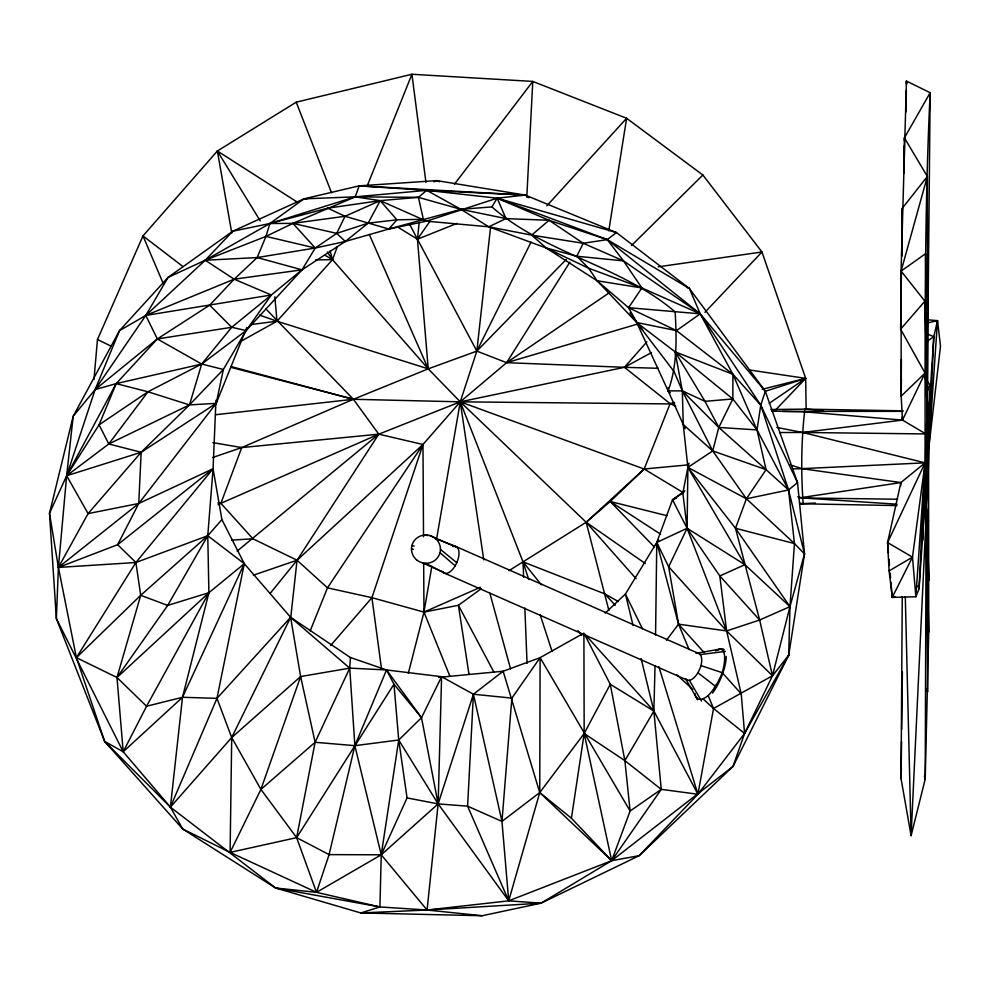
<?xml version="1.0" encoding="UTF-8"?>
<svg xmlns="http://www.w3.org/2000/svg" width="990" height="990" viewBox="0 0 990 990"><rect width="100%" height="100%" fill="white"/><g stroke="black" fill="none" stroke-linecap="round" stroke-linejoin="round"><path stroke-width="1.49" d="M482.167 915.738L427.074 910.02L379.913 906.951L360.781 912.953L482.167 915.738L541.023 903.189L639.169 855.682L733.021 766.421L788.733 655.133L804.524 553.93L797.532 482.625L765.307 391.26L689.399 288.498L616.436 232.563L525.207 195.079L436.776 180.613L359.135 185.86L303.979 198.842L232.823 231.19L168.065 277.398L119.53 330.611L73.186 416.258L49.5 513.29L56.368 618.601L104.655 741.423L182.717 829.001L275.616 888.005L360.781 912.953L427.074 910.02L508.712 900.838L539.748 792.582L540.107 657.645L583.89 633.093M350.411 657.521L349.73 668.126L354.865 745.668L381.237 854.803L427.074 910.02L541.023 903.189L611.684 860.681L733.021 766.421L744.591 733.479L741.213 693.78L726.635 630.939L687.097 528.264L682.852 492.958L687.877 467.416L712.726 450.92L718.79 427.445L732.823 398.958L732.922 374.294L700.215 313.842L689.399 288.498L607.254 239.617L497.166 198.186L426.739 190.34L359.135 185.86L355.262 196.849L292.892 223.369L265.976 236.4L205.239 260.246L168.065 277.398L145.802 315.426L95.09 389.614L73.186 416.258L66.652 475.757L58.398 567.431L56.368 618.601L123.206 751.769L170.404 807.135L182.717 829.001L230.101 852.402L316.503 892.337L379.913 906.951L381.237 854.803L398.723 740.013L393.971 684.214L386.533 669.945L350.411 657.521L290.615 617.327L244.295 563.694L207.764 535.726L213.073 468.765L215.956 400.294M901.407 272.572L900.615 329.2L925.056 373.094L901.185 396.111L901.086 271.112L906.456 81.069L930.167 92.714C924.165 216.018 925.217 339.471 925.081 462.837L900.875 482.575L887.572 542.557L889.119 570.908L892.238 597.403L915.861 596.76L919.042 588.864L925.229 499.604L925.836 433.942L902.472 420.094L901.185 396.111L901.395 359.16M902.014 256.002L902.298 208.271L927.358 176.455L904.415 137.845L930.167 92.714L926.17 506.15L925.205 779.13L911.097 835.684L901.061 778.697L902.261 596.562M928.682 319.918L937.518 320.624L933.793 336.687L928.533 417.805L928.731 632.164L925.205 779.13L924.351 776.185M771.73 411.11L803.942 411.778L902.472 420.094L902.496 417.013L902.472 420.094L802.717 432.469L779.538 432.556M904.167 173.312L904.365 145.555M904.39 140.927L904.415 137.845L903.969 173.411M655.566 634.986L656.778 542.458L672.519 499.802L684.857 490.78M901.185 396.111L901.395 379.096M906.098 111.895L906.345 90.313M906.419 84.15L906.456 81.069L906.654 84.15M901.531 741.634L901.061 778.697L901.383 768.017M901.68 729.271L902.385 672.123M230.101 852.402L260.915 789.401L315.117 742.29L354.865 745.668L398.723 740.013L438.137 803.892L508.712 900.838L611.684 860.681L630.11 811.02L540.107 657.645L503.143 671.232L473.418 694.225L438.137 803.892L381.237 854.803L329.101 854.618L296.629 837.639L230.101 852.402L231.71 737.55L216.971 698.358L244.295 563.694L221.909 519.601L213.073 468.765L138.749 503.489L58.398 567.431L76.391 657.657L104.655 741.423L170.404 807.135L275.616 888.005L379.913 906.951M668.176 387.795L668.126 390.864L685.154 428.633M901.643 255.729L902.298 208.271M926.838 380.618L930.402 385.654L928.249 472.218L911.097 835.684L905.305 596.537M903.053 410.825L804.858 409.142C801.257 440.265 800.91 472.478 803.175 503.799L896.952 505.593M438.595 677.408L503.143 671.232L539.748 792.582L611.684 860.681L661.246 789.352L653.883 711.055L655.034 665.626M541.023 903.189L508.712 900.838L501.967 821.403L539.748 792.582L571.416 818.21L611.684 860.681L639.169 855.682L697.925 794.265L744.591 733.479L788.733 655.133L789.971 606.623L794.463 543.584L788.547 489.951L760.765 405.17L700.215 313.842L607.254 239.617L549.054 220.287L497.166 198.186L426.48 221.178L388.798 229.037L345.324 241.461L315.253 248.02L257.165 257.561L205.239 260.246L145.802 315.426L119.53 330.611L95.09 389.614L66.652 475.757L49.5 513.29L58.398 567.431L135.89 562.506L207.764 535.726L221.909 519.601M427.074 910.02L438.137 803.892L441.602 676.702L386.533 669.945L349.73 668.126L300.626 676.554L231.71 737.55L170.404 807.135L182.506 697.282L208.902 592.688L207.764 535.726L140.704 595.299L76.391 657.657L116.993 677.507L146.557 706.254L182.506 697.282L216.971 698.358L290.615 617.327L349.73 668.126L315.117 742.29L296.629 837.639L316.503 892.337L381.237 854.803L407.063 797.915L398.723 740.013L421.505 717.688L441.602 676.702L444.56 677.544M902.472 420.094L925.056 373.094L928.533 417.805L926.17 506.15L927.704 691.763L926.417 689.028M922.866 540.206L925.081 462.837L802.717 432.469L776.902 427.47M900.764 485.607L900.875 482.575L801.863 468.654L792.631 468.926M928.1 437.432L928.781 448.173L933.793 336.687L928.335 334.373M526.779 197.27L532.793 81.427L411.914 74.262L296.22 102.18L217.367 151.012L142.981 235.917L97.466 339.508L93.988 379.393M695.822 696.626A28.772 10.779 -55.8 0 0 700.475 699.311A28.71 10.754 -55.8 0 0 702.962 698.791L713.53 708.494L744.591 733.479L772.485 675.774L789.971 606.623L804.524 553.93L788.547 489.951L766.062 469.644L757.004 429.907L760.765 405.17L765.307 391.26L700.215 313.842L623.452 260.865L583.234 243.268L549.054 220.287L505.964 218.604L460.932 209.335L418.386 197.344L380.185 200.648L368.107 223.183L345.324 241.461L302.012 269.825L271.322 294.995L234.172 279.192L205.239 260.246L232.823 231.19L269.886 223.517L327.727 208.172L345.027 216.278L388.798 229.037L460.932 209.335L491.894 206.91C545.527 254.022 620.965 265.444 675.168 311.937C676.591 338.258 677.42 365.817 668.126 390.864L670.329 392.844M928.533 417.805L928.781 448.173L937.518 320.624L928.533 322.703M407.063 797.915L438.137 803.892L467.602 806.169L501.967 821.403L511.867 698.123L540.107 657.645M636.112 578.742L586.179 522.262L460.263 401.829L428.225 368.849L417.446 239.196L419.216 222.292M290.652 618.391L297.05 560.229L378.762 434.177L460.263 401.829L624.442 367.302L658.288 368.305M892.559 594.396L892.238 597.403L895.059 596.512M436.59 538.968L460.263 401.829L476.834 351.116L490.533 227.514M928.781 448.173L940.5 346.067L937.518 320.624M888.476 553.224L887.572 542.557L925.081 462.837L915.861 596.76L912.483 557.16L925.081 462.837L801.863 468.654L790.255 464.842M656.333 545.515L656.778 542.458L658.659 540.008M571.416 818.21L584.174 733.516L583.902 634.64M608.788 230.769L626.62 118.28L532.793 81.427L454.521 184.128M408.325 673.324L423.968 612.105L431.85 566.391M715.696 650.937A28.784 9.776 -68.6 0 1 718.963 649.279A28.549 9.69 -68.6 0 1 723.504 651.643A28.388 9.64 -68.6 0 1 722.205 672.668A28.178 9.888 -64 0 1 715.423 686.28A27.893 9.789 -64 0 1 708.172 695.574L713.53 708.494L697.925 794.265L661.246 789.352L624.876 760.642L584.174 733.516L610.273 684.288L584.595 634.441M214.088 405.566L216.216 403.351L223.356 369.48L201.7 364.048L157.323 338.951L145.802 315.426L271.322 294.995L246.114 330.573L223.356 369.48L189.474 404.91L141.162 452.269L88.098 513.6L58.398 567.431L117.662 544.698L138.749 503.489L216.216 403.351L246.77 327.566M688.978 463.184L687.877 467.416L687.097 528.264L668.658 566.787L678.546 624.158L689.114 649.626M802.717 432.469L925.836 433.942L927.593 411.258L924.895 301.17L901.086 271.112L927.358 176.455L927.593 411.258L925.229 499.604L928.447 520.864L926.788 525.158M76.391 657.657L135.89 562.506L213.073 468.765L117.662 544.698L135.89 562.506L140.704 595.299L116.993 677.507L123.206 751.769L104.655 741.423M271.322 294.995L231.722 327.282L201.7 364.048L189.474 404.91L108.776 443.978L66.652 475.757L88.098 513.6L138.749 503.489L141.162 452.269L216.216 403.351L189.474 404.91L147.98 391.78L116.201 383.613L95.09 389.614L157.323 338.951L209.67 305.155L234.172 279.192L257.165 257.561L265.976 236.4L269.886 223.517L303.979 198.842L355.262 196.849L418.386 197.344L426.739 190.34L525.207 195.079L529.007 197.728M330.685 645.468L371.931 597.675L422.978 444.485L460.263 401.829L506.608 362.686L609.159 292.842M260.915 789.401L300.626 676.554L290.615 617.327L231.71 737.55L260.915 789.401L296.629 837.639L393.971 684.214L421.505 717.688L438.137 803.892M240.694 341.426L276.977 321.218L332.516 259.677L337.305 246.671M713.53 708.494L772.485 675.774L759.639 620.012L735.508 528.276L746.398 498.787L766.062 469.644L718.79 427.445L682.32 390.864L674.091 371.596L636.681 322.505L597.081 280.764L588.728 268.265L576.799 256.237L546.257 248.02L488.788 226.809L460.932 209.335L426.739 190.34L355.262 196.849L269.886 223.517L205.239 260.246M218.147 504.727L220.894 503.328L241.721 447.579L353.393 399.279L428.225 368.849L476.834 351.116L566.268 259.405M367.253 185.823L411.914 74.262L425.947 182.408M310.192 630.878L327.48 587.85L422.978 444.485L378.762 434.177L241.721 447.579L212.689 457.504M170.404 807.135L216.971 698.358M246.114 330.573L231.722 327.282L157.323 338.951L116.201 383.613L99.062 424.834L108.776 443.978L141.162 452.269L66.652 475.757L99.062 424.834L147.98 391.78L201.7 364.048L246.114 330.573L302.012 269.825L315.253 248.02L336.699 233.368L345.027 216.278L380.185 200.648L426.48 221.178L488.788 226.809L531.642 235.125L583.234 243.268L607.254 239.617L616.436 232.563L497.166 198.186L491.894 206.91M583.234 243.268L576.799 256.237L623.452 260.865L641.854 287.942L700.215 313.842L676.455 330.623L636.681 322.505L628.576 307.692L597.081 280.764L546.257 248.02L531.642 235.125L549.054 220.287M651.544 352.539L624.442 367.302L506.608 362.686L476.834 351.116L531.024 242.154M887.572 542.557L912.483 557.16L892.238 597.403L890.938 582.169M926.875 474.903L928.249 472.218L926.133 474.346M66.652 475.757L116.201 383.613L201.7 364.048M207.764 535.726L167.681 605.422L116.993 677.507L208.902 592.688L244.295 563.694L182.506 697.282L123.206 751.769L146.557 706.254L208.902 592.688L167.681 605.422L140.704 595.299M661.246 789.352L630.11 811.02L624.876 760.642L653.883 711.055L641.112 658.536M927.271 390.914L930.402 385.654L926.64 388.018M569.856 262.214L506.608 362.686L638.637 323.742M788.547 489.951L757.004 429.907L732.823 398.958L705.004 401.334L682.32 390.864L668.126 390.864L636.681 322.505L675.13 351.871L682.32 390.864L683.249 424.562L687.877 467.416L746.398 498.787L788.547 489.951L797.532 482.625L760.765 405.17L732.922 374.294L676.455 330.623L628.576 307.692L641.854 287.942L588.728 268.265L546.257 248.02M476.834 351.116L417.446 239.196L429.759 221.562M923.41 502.091L925.229 499.604L925.081 462.837L919.042 588.864L917.965 585.993M108.776 443.978L147.98 391.78M539.748 792.582L584.174 733.516L611.684 860.681M666.468 640.208L678.546 624.158L656.778 542.458L687.097 528.264L744.888 564.684L789.971 606.623L759.639 620.012L726.635 630.939L678.546 624.158L704.076 652.509M788.733 655.133L772.485 675.774L726.635 630.939L668.658 566.787L656.778 542.458L625.42 594.025L605.224 613.033M270.06 593.53L297.05 560.229L422.978 444.485L423.522 536.753M900.615 329.2L924.895 301.17M388.798 229.037L396.916 219.817L423.361 219.297L418.386 197.344M646.841 341.872L624.442 367.302L670.131 403.635L675.7 406.222M546.851 205.821L626.62 118.28L702.888 175.032L761.954 252.004L805.687 378.378L806.132 409.204M704.929 312.32L761.954 252.004L658.239 266.805M774.749 410.862L805.687 378.378L749.405 369.963M631.471 245.557L702.888 175.032M509.021 570.648L586.179 522.262L610.211 501.497L644.168 469.012L670.131 403.635L674.574 402.348M608.875 610.471L586.179 522.262L644.168 469.012L688.434 464.842M237.13 551.108L378.762 434.177L353.393 399.279L265.704 308.731M708.122 695.599L707.578 696.032A28.067 10.395 -59.6 0 1 702.962 698.791M481.363 588.605L458.42 605.286L423.968 612.105L371.931 597.675L327.48 587.85L297.05 560.229L252.97 538.808L220.894 503.328L217.837 502.895M901.086 271.112L925.477 253.762L927.593 411.258L926.306 391.199M769.23 403.326L805.687 378.378L762.213 389.293M927.704 340.869L933.793 336.687M759.639 620.012L719.817 575.97L687.097 528.264L672.519 499.802L683.607 492.5M889.119 570.908L912.483 557.16M488.788 226.809L505.964 218.604L497.166 198.186L525.207 195.079L359.135 185.86M433.991 181.851L436.776 180.613L439.597 181.739M220.894 503.328L378.762 434.177M449.93 676.343L423.968 612.105L480.348 587.305M672.519 499.802L676.578 498.032M145.802 315.426L234.172 279.192L302.012 269.825L257.165 257.561M397.732 227.081L417.446 239.196L457.132 223.344M253.366 575.19L297.05 560.229M269.886 223.517L292.892 223.369L336.699 233.368L368.107 223.183L396.916 219.817L380.185 200.648L355.262 196.849M764.664 391.483L805.687 378.378M696.601 653.264L720.732 648.957M799.116 497.933L900.875 482.575M327.727 208.172L380.185 200.648M345.027 216.278L292.892 223.369L315.253 248.02L265.976 236.4M251.039 324.547L276.977 321.218L428.225 368.849L369.27 234.407M700.202 654.6L725.311 651.408M215.436 414.748L353.393 399.279L460.263 401.829L674.71 403.97M231.623 540.119L252.97 538.808M815.451 503.056L800.081 503.749M315.785 259.85L332.516 259.677L428.225 368.849M770.901 409.501L804.858 409.142L823.185 410.417M902.868 411.357L782.521 411.432M797.705 496.819L802.209 497.945L897.546 499.232M771.816 411.258L776.408 411.333M303.979 198.842L307.024 198.891M800.093 503.625L803.175 503.799L800.118 503.341M802.209 497.945L897.088 504.232M700.215 313.842L628.576 307.692M511.867 698.123L473.418 694.225L441.602 676.702M275.616 888.005L316.503 892.337L329.101 854.618L354.865 745.668L386.533 669.945L421.505 717.688M597.081 280.764L641.854 287.942M212.887 442.629L241.721 447.579M654.365 546.975L610.211 501.497L667.037 515.716M411.927 545.527L414.191 546.084M411.481 548.881L413.35 549.351M726.635 630.939L719.817 575.97L744.888 564.684L687.877 467.416L735.508 528.276L794.463 543.584L804.524 553.93M230.707 367.29L353.393 399.279L230.992 366.523M700.945 665.589L722.898 672.903M259.59 315.129L276.977 321.218L274.861 296.851M766.062 469.644L712.726 450.92L683.249 424.562M483.776 559.894L460.263 401.829L644.168 469.012L683.583 492.847M426.108 534.996L427.841 535.664M434.944 538.412L456.093 546.579L698.68 653.474M675.13 351.871L732.922 374.294L757.004 429.907L718.79 427.445L705.004 401.334L675.13 351.871L732.823 398.958M460.263 401.829L523.017 561.875L604.927 593.951L618.255 601.487M429.549 535.466L457.479 547.643M687.258 680.118L444.386 573.099L425.824 563.285M422.384 562.815L443 572.034M97.466 339.508L111.251 346.228M686.639 287.137L689.399 288.498M324.571 254.987L332.516 259.677L330.078 250.767M658.895 666.753L697.925 794.265L653.883 711.055L610.273 684.288L624.876 760.642M231.784 233.021L217.367 151.012L297.433 202.232M610.211 501.497L660.565 534.192M586.179 522.262L645.294 563.52M183.051 266.632L142.981 235.917L163.474 284.081M697.913 672.755L716.451 687.085M440.451 549.4L456.761 562.728M440.006 552.767L455.177 565.81M676.9 674.858L692.814 689.473M794.463 543.584L746.398 498.787L712.726 450.92L682.32 390.864M336.699 233.368L345.324 241.461M209.67 305.155L231.722 327.282M604.927 593.951L615.236 605.298M722.205 672.668L741.213 693.78M584.929 634.231L653.883 711.055M523.623 577.257L523.017 561.875L541.32 584.793M577.925 630.63L581.774 635.456M607.254 239.617L623.452 260.865M629.974 312.852L642.708 330.017M735.508 528.276L789.971 606.623M327.344 252.066L332.516 259.677M217.367 151.012L260.221 220.894M689.337 680.316L701.502 701.044M685.736 678.979L697.628 699.794A28.995 9.64 -66 0 1 697.071 697.987M493.899 672.111L458.42 605.286L468.938 674.017M409.588 224.223L417.446 239.196M642.399 628.687L625.42 594.025L633.093 625.532M927.395 629.393L928.731 632.164L926.17 506.15L929.004 580.202M508.712 900.838L467.602 806.169L473.418 694.225L501.967 821.403M296.22 102.18L331.526 192.753M523.017 561.875L528.734 579.484M540.156 614.716L552.061 651.42M489.84 593.121L510.58 668.943M300.626 676.554L315.117 742.29M371.931 597.675L381.546 669.104M888.995 559.313L889.515 565.414M890.159 573.024L890.554 577.603M524.849 608.021L527.051 663.387M423.671 562.889L423.968 612.105M452.925 546.554A14.491 7.14 -66.2 0 1 457.058 562.035A14.491 7.14 -66.2 0 1 442.654 571.552M696.069 653.375A14.491 7.14 -66.2 0 1 699.695 669.203A14.491 7.14 -66.2 0 1 685.464 678.62M718.493 649.898A28.995 9.64 -66 0 1 724.21 649.762M726.177 656.506A28.995 9.64 -66 0 1 712.627 693.049M715.547 685.303A24.156 8.031 -66 0 1 714.396 687.221M695.809 696.638A30.034 11.237 -55.8 0 1 695.091 693.557M416.505 559.771A14.491 14.132 10.2 0 0 440.191 551.913A14.491 14.132 10.2 0 0 421.196 535.739A14.491 14.132 10.2 0 0 416.505 559.771"/></g></svg>
